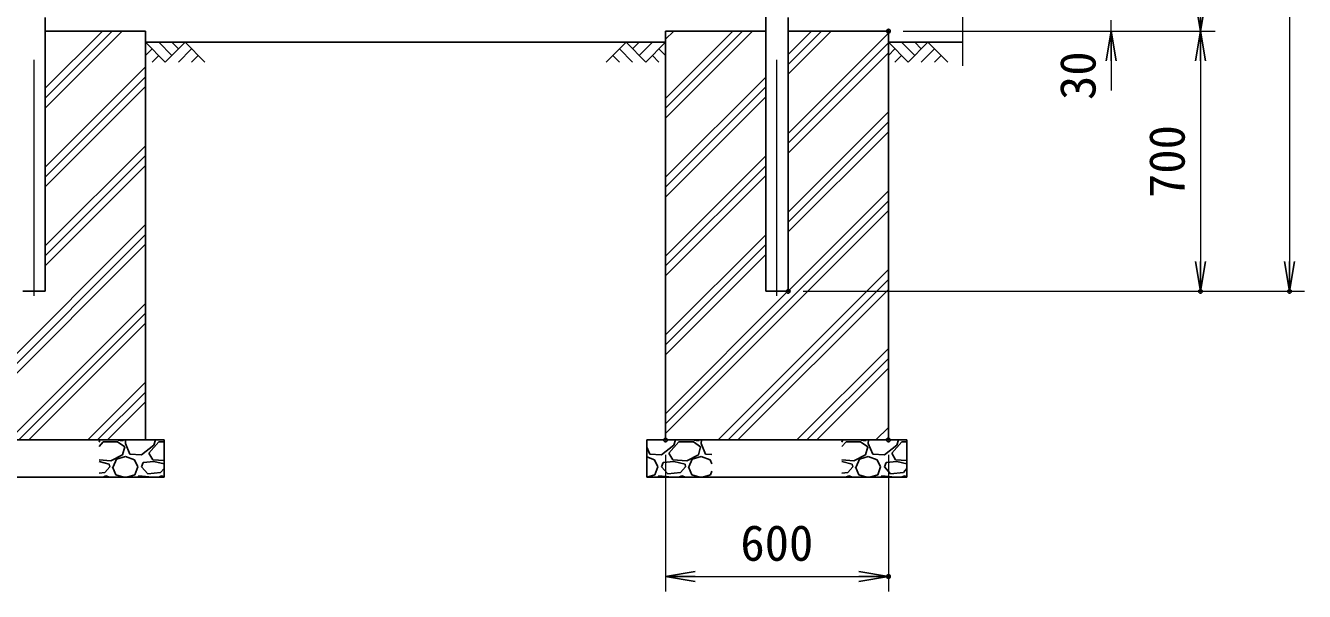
# Model space of a CAD drawing. Units: millimetres, scale not verified. Extents: x -8400 to 8400, y -5940 to 5940.
# Drawn here: x -6303 to -2860, y -3924 to -2402 of the extents above; entities that cross this region are included whole.
import ezdxf
from ezdxf.enums import TextEntityAlignment as Align

# ---------------------------------------------------------------- set-up
doc = ezdxf.new("R2010")
doc.units = ezdxf.units.MM
doc.header["$LTSCALE"] = 20
doc.header["$PDMODE"] = 32
doc.header["$PDSIZE"] = 10
doc.linetypes.add('USER1', pattern=[50.8, 31.75, -6.35, 6.35, -6.35])
for name, color, linetype, lineweight in [('0-3_D-STR1', 1, 'Continuous', 25), ('0-4_D-STR-DIM', 7, 'Continuous', 13), ('0-7_D-DCR-HCH', 7, 'Continuous', 13), ('0-8_D-BGD', 7, 'Continuous', 25), ('0-9_D-STR4', 7, 'Continuous', 25), ('0-C_D-BMK', 2, 'USER1', 13)]:
    doc.layers.add(name, color=color, linetype=linetype, lineweight=lineweight)
doc.layers.add('0-5_0', color=7, linetype='Continuous')
doc.layers.add('0-6_Defpoints', color=7, linetype='Continuous')
doc.styles.add('ＭＳ ゴシック', font='')
doc.styles.get('ＭＳ ゴシック').set_extended_font_data('MS Gothic')

# ---------------------------------------------------------------- blocks, each defined once
blk = doc.blocks.new('_Open')
at = {"layer": '0-5_0'}
blk.add_line((-20, 3.333), (0, 0), dxfattribs=at)
blk.add_lwpolyline([(-20, -3.333), (0, 0), (-20, 0)], dxfattribs=at)

msp = doc.modelspace()

# ---------------------------------------------------------------- linework, layer by layer
at = {"layer": '0-3_D-STR1'}
for p, q in [((-4310.63, -1819.75), (-4310.63, -3117)), ((-6250.13, -3117), (-6250.13, -2380.38)), ((-4250.13, -3117), (-4250.13, -2380.38)), ((-6310.63, -3117), (-6250.13, -3117)), ((-4310.63, -3117), (-4250.13, -3117))]:
    msp.add_line(p, q, dxfattribs=at)
at = {"layer": '0-4_D-STR-DIM'}
for p, q in [((-2900.38, 3506), (-2900.38, -3037)), ((-3780.38, -2510), (-3780.38, -1427.65)), ((-3380.38, -2417), (-3380.38, -2387)), ((-3940.38, -2417), (-3100.38, -2417)), ((-3940.38, -2417), (-3340.38, -2417)), ((-3940.38, -2417), (-3100.38, -2417)), ((-3380.38, -2497), (-3380.38, -2577)), ((-3140.38, -2497), (-3140.38, -3037)), ((-4210.13, -3117), (-3100.38, -3117)), ((-4210.13, -3117), (-2860.38, -3117)), ((-4580.38, -3557), (-4580.38, -3924.44)), ((-3980.38, -3557), (-3980.38, -3924.44)), ((-4500.38, -3884.44), (-4060.38, -3884.44))]:
    msp.add_line(p, q, dxfattribs=at)
at = {"layer": '0-6_Defpoints'}
for p in [(-3980.38, -2417), (-4250.13, -3117), (-3140.38, -3117), (-2900.38, -3117), (-4580.38, -3517), (-3980.38, -3517), (-3980.38, -3884.44)]:
    msp.add_point(p, dxfattribs=at)
at = {"layer": '0-7_D-DCR-HCH'}
for p, q in [((-6250.13, -2623.79), (-6043.34, -2417)), ((-6250.13, -2597.27), (-6069.85, -2417)), ((-6250.13, -2570.76), (-6096.37, -2417)), ((-4580.38, -2438.96), (-4558.41, -2417)), ((-4580.38, -2651.09), (-4346.28, -2417)), ((-4580.38, -2624.58), (-4372.8, -2417)), ((-4580.38, -2598.06), (-4399.31, -2417)), ((-4250.13, -2532.98), (-4134.15, -2417)), ((-4250.13, -2506.46), (-4160.66, -2417)), ((-4250.13, -2479.94), (-4187.18, -2417)), ((-4250.13, -2692.08), (-3980.38, -2422.33)), ((-5927.17, -2500.21), (-5980.38, -2447)), ((-5962.64, -2464.73), (-5980.38, -2482.39)), ((-5909.43, -2482.47), (-5944.9, -2447)), ((-5873.95, -2447), (-5927.17, -2500.21)), ((-5891.6, -2464.83), (-5909.43, -2447)), ((-5856.22, -2464.73), (-5891.85, -2500.21)), ((-5873.95, -2447), (-5820.74, -2500.21)), ((-4686.8, -2447), (-4740.01, -2500.21)), ((-4704.54, -2464.73), (-4668.9, -2500.21)), ((-4686.8, -2447), (-4633.59, -2500.21)), ((-4669.06, -2464.73), (-4651.33, -2447)), ((-4651.33, -2482.47), (-4615.85, -2447)), ((-4633.59, -2500.21), (-4580.38, -2447)), ((-4598.11, -2464.73), (-4580.38, -2482.39)), ((-4250.13, -2718.59), (-3980.38, -2448.84)), ((-4250.13, -2745.11), (-3980.38, -2475.36)), ((-3927.17, -2500.21), (-3980.38, -2447)), ((-3962.64, -2464.73), (-3980.38, -2482.39)), ((-3909.43, -2482.47), (-3944.9, -2447)), ((-3873.95, -2447), (-3927.17, -2500.21)), ((-3891.78, -2464.83), (-3909.61, -2447)), ((-3856.22, -2464.73), (-3891.85, -2500.21)), ((-3873.95, -2447), (-3820.74, -2500.21)), ((-6250.13, -2782.89), (-5980.38, -2513.14)), ((-5944.9, -2482.47), (-5962.72, -2500.21)), ((-5838.48, -2482.47), (-5856.3, -2500.21)), ((-4722.28, -2482.47), (-4704.46, -2500.21)), ((-4615.85, -2482.47), (-4598.03, -2500.21)), ((-3944.9, -2482.47), (-3962.72, -2500.21)), ((-3838.48, -2482.47), (-3856.3, -2500.21)), ((-6250.13, -2809.4), (-5980.38, -2539.65)), ((-4580.38, -2810.19), (-4310.63, -2540.44)), ((-6250.13, -2835.92), (-5980.38, -2566.17)), ((-4580.38, -2836.71), (-4310.63, -2566.96)), ((-4580.38, -2863.23), (-4310.63, -2593.48)), ((-4250.13, -2904.21), (-3980.38, -2634.46)), ((-4250.13, -2930.72), (-3980.38, -2660.97)), ((-4250.13, -2957.24), (-3980.38, -2687.49)), ((-6250.13, -2995.02), (-5980.38, -2725.27)), ((-6250.13, -3021.54), (-5980.38, -2751.79)), ((-4580.38, -3022.33), (-4310.63, -2752.58)), ((-6250.13, -3048.05), (-5980.38, -2778.3)), ((-4580.38, -3048.84), (-4310.63, -2779.09)), ((-4580.38, -3075.36), (-4310.63, -2805.61)), ((-4250.13, -3116.34), (-3980.38, -2846.59)), ((-4580.38, -3473.11), (-3980.38, -2873.11)), ((-4580.38, -3499.62), (-3980.38, -2899.62)), ((-6559.97, -3517), (-5980.38, -2937.4)), ((-6533.46, -3517), (-5980.38, -2963.92)), ((-6506.94, -3517), (-5980.38, -2990.43)), ((-4580.38, -3234.46), (-4310.63, -2964.71)), ((-4580.38, -3260.97), (-4310.63, -2991.22)), ((-4580.38, -3287.49), (-4310.63, -3017.74)), ((-4438.65, -3517), (-3980.38, -3058.72)), ((-4412.14, -3517), (-3980.38, -3085.24)), ((-4580.38, -3446.59), (-4250.78, -3117)), ((-4385.62, -3517), (-3980.38, -3111.75)), ((-6347.84, -3517), (-5980.38, -3149.53)), ((-6321.32, -3517), (-5980.38, -3176.05)), ((-6294.81, -3517), (-5980.38, -3202.57)), ((-4226.52, -3517), (-3980.38, -3270.85)), ((-4200, -3517), (-3980.38, -3297.37)), ((-4173.49, -3517), (-3980.38, -3323.89)), ((-6135.71, -3517), (-5980.38, -3361.67)), ((-6109.19, -3517), (-5980.38, -3388.18)), ((-6082.68, -3517), (-5980.38, -3414.7)), ((-4014.39, -3517), (-3980.38, -3482.99)), ((-3987.87, -3517), (-3980.38, -3509.5))]:
    msp.add_line(p, q, dxfattribs=at)
at = {"layer": '0-8_D-BGD'}
for p, q in [((-5980.38, -2447), (-4580.38, -2447)), ((-3980.38, -2447), (-3780.38, -2447))]:
    msp.add_line(p, q, dxfattribs=at)
at = {"layer": '0-9_D-STR4'}
for p, q in [((-5980.38, -2417), (-6250.13, -2417)), ((-5980.38, -2417), (-5980.38, -3517)), ((-4310.63, -2417), (-4580.38, -2417)), ((-4580.38, -2417), (-4580.38, -3517)), ((-3980.38, -2417), (-4250.13, -2417)), ((-3980.38, -2417), (-3980.38, -3517)), ((-5930.38, -3517), (-6630.38, -3517)), ((-6105.38, -3523.21), (-6103.39, -3517)), ((-6105.38, -3534.33), (-6094.42, -3522.15)), ((-6094.42, -3522.15), (-6055.42, -3522.15)), ((-6059.84, -3517), (-6041.92, -3519.15)), ((-6055.42, -3522.15), (-6035.92, -3535.65)), ((-6041.92, -3519.15), (-6040.72, -3517)), ((-6035.92, -3535.65), (-6041.92, -3556.65)), ((-6033.96, -3517), (-6034.42, -3526.65)), ((-6034.42, -3526.65), (-6022.42, -3555.15)), ((-5990.92, -3556.65), (-5957.92, -3531.15)), ((-5971.42, -3552.15), (-5944.42, -3522.15)), ((-5957.92, -3531.15), (-5953.39, -3517)), ((-5944.42, -3522.15), (-5930.38, -3522.15)), ((-5930.38, -3617), (-5930.38, -3517)), ((-3930.38, -3517), (-4630.38, -3517)), ((-4630.38, -3617), (-4630.38, -3517)), ((-4630.38, -3536.25), (-4622.42, -3555.15)), ((-4590.92, -3556.65), (-4557.92, -3531.15)), ((-4571.42, -3552.15), (-4544.42, -3522.15)), ((-4557.92, -3531.15), (-4553.39, -3517)), ((-4544.42, -3522.15), (-4505.42, -3522.15)), ((-3955.38, -3517), (-4530.38, -3517)), ((-4509.84, -3517), (-4491.92, -3519.15)), ((-4505.42, -3522.15), (-4485.92, -3535.65)), ((-4491.92, -3519.15), (-4490.72, -3517)), ((-4485.92, -3535.65), (-4491.92, -3556.65)), ((-4483.96, -3517), (-4484.42, -3526.65)), ((-4484.42, -3526.65), (-4472.42, -3555.15)), ((-4105.38, -3523.21), (-4103.39, -3517)), ((-4105.38, -3534.33), (-4094.42, -3522.15)), ((-4094.42, -3522.15), (-4055.42, -3522.15)), ((-4059.84, -3517), (-4041.92, -3519.15)), ((-4055.42, -3522.15), (-4035.92, -3535.65)), ((-4041.92, -3519.15), (-4040.72, -3517)), ((-4035.92, -3535.65), (-4041.92, -3556.65)), ((-4033.96, -3517), (-4034.42, -3526.65)), ((-4034.42, -3526.65), (-4022.42, -3555.15)), ((-3990.92, -3556.65), (-3957.92, -3531.15)), ((-3971.42, -3552.15), (-3944.42, -3522.15)), ((-3957.92, -3531.15), (-3953.39, -3517)), ((-3944.42, -3522.15), (-3930.38, -3522.15)), ((-3930.38, -3617), (-3930.38, -3517)), ((-6073.42, -3573.15), (-6105.38, -3570.59)), ((-6077.92, -3582.15), (-6105.38, -3575.28)), ((-6041.92, -3556.65), (-6073.42, -3573.15)), ((-6067.42, -3589.65), (-6058.42, -3568.65)), ((-6058.42, -3568.65), (-6034.42, -3561.15)), ((-6034.42, -3561.15), (-6010.42, -3570.15)), ((-6022.42, -3555.15), (-5990.92, -3556.65)), ((-6010.42, -3570.15), (-6001.42, -3589.65)), ((-5990.92, -3589.65), (-5986.42, -3577.65)), ((-5957.92, -3574.65), (-5986.42, -3577.65)), ((-5960.92, -3570.15), (-5971.42, -3552.15)), ((-5930.38, -3572.59), (-5960.92, -3570.15)), ((-5930.38, -3581.53), (-5957.92, -3574.65)), ((-4630.38, -3562.66), (-4610.42, -3570.15)), ((-4622.42, -3555.15), (-4590.92, -3556.65)), ((-4610.42, -3570.15), (-4601.42, -3589.65)), ((-4590.92, -3589.65), (-4586.42, -3577.65)), ((-4557.92, -3574.65), (-4586.42, -3577.65)), ((-4560.92, -3570.15), (-4571.42, -3552.15)), ((-4523.42, -3573.15), (-4560.92, -3570.15)), ((-4527.92, -3582.15), (-4557.92, -3574.65)), ((-4491.92, -3556.65), (-4523.42, -3573.15)), ((-4517.42, -3589.65), (-4508.42, -3568.65)), ((-4508.42, -3568.65), (-4484.42, -3561.15)), ((-4484.42, -3561.15), (-4460.42, -3570.15)), ((-4472.42, -3555.15), (-4455.38, -3555.96)), ((-4460.42, -3570.15), (-4455.38, -3581.07)), ((-4073.42, -3573.15), (-4105.38, -3570.59)), ((-4077.92, -3582.15), (-4105.38, -3575.28)), ((-4041.92, -3556.65), (-4073.42, -3573.15)), ((-4067.42, -3589.65), (-4058.42, -3568.65)), ((-4058.42, -3568.65), (-4034.42, -3561.15)), ((-4034.42, -3561.15), (-4010.42, -3570.15)), ((-4022.42, -3555.15), (-3990.92, -3556.65)), ((-4010.42, -3570.15), (-4001.42, -3589.65)), ((-3990.92, -3589.65), (-3986.42, -3577.65)), ((-3957.92, -3574.65), (-3986.42, -3577.65)), ((-3960.92, -3570.15), (-3971.42, -3552.15)), ((-3930.38, -3572.59), (-3960.92, -3570.15)), ((-3930.38, -3581.53), (-3957.92, -3574.65)), ((-6089.92, -3604.65), (-6105.38, -3605.99)), ((-6086.92, -3613.65), (-6094.73, -3617)), ((-6076.42, -3589.65), (-6089.92, -3604.65)), ((-6076.87, -3617), (-6086.92, -3613.65)), ((-6076.42, -3589.65), (-6077.92, -3582.15)), ((-6068.92, -3589.65), (-6059.92, -3610.65)), ((-6059.92, -3610.65), (-6038.33, -3617)), ((-6030.5, -3617), (-6008.92, -3610.65)), ((-6008.92, -3610.65), (-6001.42, -3589.65)), ((-5998.42, -3613.65), (-6002.09, -3617)), ((-5962.42, -3616.65), (-5998.42, -3613.65)), ((-5974.42, -3607.65), (-5990.92, -3589.65)), ((-5939.92, -3604.65), (-5974.42, -3607.65)), ((-5936.92, -3613.65), (-5944.73, -3617)), ((-5930.38, -3594.05), (-5939.92, -3604.65)), ((-5930.38, -3615.83), (-5936.92, -3613.65)), ((-4630.38, -3616.96), (-4608.92, -3610.65)), ((-4608.92, -3610.65), (-4601.42, -3589.65)), ((-4598.42, -3613.65), (-4602.09, -3617)), ((-4562.42, -3616.65), (-4598.42, -3613.65)), ((-4574.42, -3607.65), (-4590.92, -3589.65)), ((-4539.92, -3604.65), (-4574.42, -3607.65)), ((-4536.92, -3613.65), (-4544.73, -3617)), ((-4526.42, -3589.65), (-4539.92, -3604.65)), ((-4526.87, -3617), (-4536.92, -3613.65)), ((-4526.42, -3589.65), (-4527.92, -3582.15)), ((-4518.92, -3589.65), (-4509.92, -3610.65)), ((-4509.92, -3610.65), (-4488.33, -3617)), ((-4480.5, -3617), (-4458.92, -3610.65)), ((-4458.92, -3610.65), (-4455.38, -3600.73)), ((-4089.92, -3604.65), (-4105.38, -3605.99)), ((-4086.92, -3613.65), (-4094.73, -3617)), ((-4076.42, -3589.65), (-4089.92, -3604.65)), ((-4076.87, -3617), (-4086.92, -3613.65)), ((-4076.42, -3589.65), (-4077.92, -3582.15)), ((-4068.92, -3589.65), (-4059.92, -3610.65)), ((-4059.92, -3610.65), (-4038.33, -3617)), ((-4030.5, -3617), (-4008.92, -3610.65)), ((-4008.92, -3610.65), (-4001.42, -3589.65)), ((-3998.42, -3613.65), (-4002.09, -3617)), ((-3962.42, -3616.65), (-3998.42, -3613.65)), ((-3974.42, -3607.65), (-3990.92, -3589.65)), ((-3939.92, -3604.65), (-3974.42, -3607.65)), ((-3936.92, -3613.65), (-3944.73, -3617)), ((-3930.38, -3594.05), (-3939.92, -3604.65)), ((-3930.38, -3615.83), (-3936.92, -3613.65)), ((-5930.38, -3617), (-6630.38, -3617)), ((-5962.21, -3617), (-5962.42, -3616.65)), ((-3930.38, -3617), (-4630.38, -3617)), ((-4562.21, -3617), (-4562.42, -3616.65)), ((-3955.38, -3617), (-4530.38, -3617)), ((-3962.21, -3617), (-3962.42, -3616.65))]:
    msp.add_line(p, q, dxfattribs=at)
at = {"layer": '0-C_D-BMK'}
for p, q in [((-6280.38, -3129), (-6280.38, 3598)), ((-4280.38, -3129), (-4280.38, 3598))]:
    msp.add_line(p, q, dxfattribs=at)

# ---------------------------------------------------------------- block references
at = {"layer": '0-4_D-STR-DIM', "xscale": 4, "yscale": 4}
for p, rotation in [((-3140.38, -2417), 270), ((-3380.38, -2417), 90), ((-3140.38, -2417), 90), ((-3140.38, -3117), 270), ((-2900.38, -3117), 270), ((-4580.38, -3884.44), 180)]:
    msp.add_blockref('_Open', p, dxfattribs=dict(at, rotation=rotation))
msp.add_blockref('_Open', (-3980.38, -3884.44), dxfattribs=at)

# ---------------------------------------------------------------- texts
at = {"layer": '0-4_D-STR-DIM', "style": 'ＭＳ ゴシック'}
for s, p in [('30', (-3393.74, -2602.25)), ('700', (-3153.87, -2866))]:
    msp.add_text(s, height=96.19, rotation=90, dxfattribs=at).set_placement(p, align=Align.BOTTOM_LEFT)
msp.add_text('600', height=96.19, dxfattribs=at).set_placement((-4378.88, -3870.94), align=Align.BOTTOM_LEFT)

doc.saveas('drawing.dxf')
